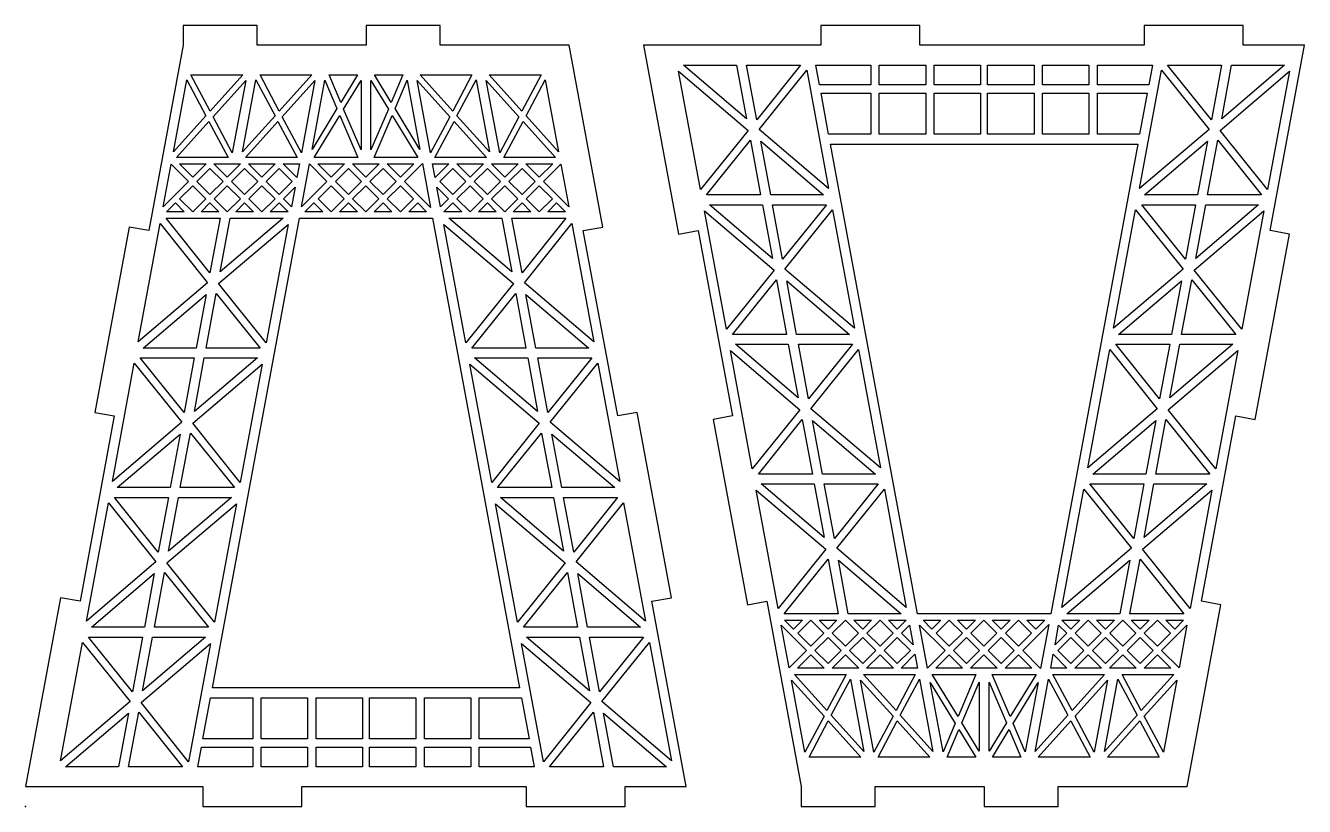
# Model space of a CAD drawing. Extents: x 0 to 1096, y 0 to 272.
# Drawn here: x 706.9 to 913.8, y 1.3 to 127.7 of the extents above; entities that cross this region are included whole.
import ezdxf

# ---------------------------------------------------------------- set-up
doc = ezdxf.new("R2010")
doc.units = 0
doc.layers.add('CYAN', color=4, linetype='CONTINUOUS')
doc.layers.add('RED', color=1, linetype='CONTINUOUS')

msp = doc.modelspace()

# ---------------------------------------------------------------- linework, layer by layer
at = {"layer": 'CYAN'}
for p, q in [((744.34, 127.72), (732.34, 127.72)), ((732.34, 127.72), (732.34, 124.52)), ((744.34, 124.52), (744.34, 127.72)), ((773.94, 127.72), (761.94, 127.72)), ((761.94, 127.72), (761.94, 124.52)), ((773.94, 124.52), (773.94, 127.72)), ((851.54, 127.72), (835.54, 127.72)), ((835.54, 127.72), (835.54, 124.52)), ((851.54, 124.52), (851.54, 127.72)), ((903.86, 127.72), (887.86, 127.72)), ((887.86, 127.72), (887.86, 124.52)), ((903.86, 124.52), (903.86, 127.72)), ((732.34, 124.52), (726.78, 94.52)), ((761.94, 124.52), (744.34, 124.52)), ((794.8, 124.52), (773.94, 124.52)), ((800.24, 95.1), (794.8, 124.52)), ((806.86, 124.52), (812.52, 93.94)), ((835.54, 124.52), (806.86, 124.52)), ((887.86, 124.52), (851.54, 124.52)), ((913.76, 124.52), (903.86, 124.52)), ((908.2, 94.52), (913.76, 124.52)), ((812.52, 120.32), (823.76, 110.74)), ((816.08, 101.16), (812.52, 120.32)), ((813.32, 121.32), (821.9, 121.32)), ((823.5, 112.64), (813.32, 121.32)), ((821.9, 121.32), (823.5, 112.64)), ((823.52, 121.32), (832.26, 121.32)), ((825.16, 112.48), (823.52, 121.32)), ((832.26, 121.32), (825.16, 112.48)), ((825.54, 110.9), (833.24, 120.48)), ((833.24, 120.48), (836.78, 101.32)), ((834.72, 121.32), (843.62, 121.32)), ((835.3, 118.12), (834.72, 121.32)), ((843.62, 121.32), (843.62, 118.12)), ((844.98, 118.12), (844.98, 121.32)), ((844.98, 121.32), (852.5, 121.32)), ((852.5, 121.32), (852.5, 118.12)), ((853.86, 118.12), (853.86, 121.32)), ((853.86, 121.32), (861.38, 121.32)), ((861.38, 121.32), (861.38, 118.12)), ((862.5, 118.12), (862.5, 121.32)), ((862.5, 121.32), (870.02, 121.32)), ((870.02, 121.32), (870.02, 118.12)), ((871.38, 118.12), (871.38, 121.32)), ((871.38, 121.32), (878.9, 121.32)), ((878.9, 121.32), (878.9, 118.12)), ((880.26, 118.12), (880.26, 121.32)), ((880.26, 121.32), (889.16, 121.32)), ((887.1, 101.32), (890.64, 120.48)), ((889.16, 121.32), (888.58, 118.12)), ((890.64, 120.48), (898.34, 110.9)), ((891.62, 121.32), (900.36, 121.32)), ((898.72, 112.48), (891.62, 121.32)), ((900.36, 121.32), (898.72, 112.48)), ((900.12, 110.74), (911.36, 120.32)), ((910.56, 121.32), (900.38, 112.64)), ((900.38, 112.64), (901.98, 121.32)), ((901.98, 121.32), (910.56, 121.32)), ((911.36, 120.32), (907.8, 101.16)), ((730.78, 107.26), (732.94, 118.96)), ((732.94, 118.96), (736.04, 113.12)), ((736.72, 113.88), (733.62, 119.72)), ((733.62, 119.72), (742, 119.72)), ((742, 119.72), (736.72, 113.88)), ((737.2, 112.96), (742.48, 118.82)), ((742.48, 118.82), (740.3, 107.12)), ((741.96, 107.26), (744.12, 118.96)), ((744.12, 118.96), (747.22, 113.12)), ((747.9, 113.88), (744.8, 119.72)), ((744.8, 119.72), (753.18, 119.72)), ((753.18, 119.72), (747.9, 113.88)), ((748.38, 112.96), (753.66, 118.82)), ((753.66, 118.82), (751.5, 107.12)), ((753.22, 107.68), (755.3, 118.86)), ((755.3, 118.86), (757.24, 114.28)), ((757.86, 115.28), (755.98, 119.72)), ((755.98, 119.72), (760.58, 119.72)), ((760.58, 119.72), (757.86, 115.28)), ((758.32, 114.2), (761.14, 118.8)), ((761.14, 118.8), (761.14, 107.58)), ((762.74, 118.8), (765.56, 114.2)), ((762.74, 107.58), (762.74, 118.8)), ((766.02, 115.28), (763.3, 119.72)), ((763.3, 119.72), (767.9, 119.72)), ((767.9, 119.72), (766.02, 115.28)), ((766.64, 114.28), (768.58, 118.86)), ((768.58, 118.86), (770.66, 107.68)), ((770.22, 118.82), (775.5, 112.96)), ((772.38, 107.12), (770.22, 118.82)), ((775.98, 113.88), (770.7, 119.72)), ((770.7, 119.72), (779.08, 119.72)), ((779.08, 119.72), (775.98, 113.88)), ((776.66, 113.12), (779.76, 118.96)), ((779.76, 118.96), (781.92, 107.26)), ((781.4, 118.82), (786.68, 112.96)), ((783.58, 107.12), (781.4, 118.82)), ((787.16, 113.88), (781.88, 119.72)), ((781.88, 119.72), (790.26, 119.72)), ((790.26, 119.72), (787.16, 113.88)), ((787.84, 113.12), (790.94, 118.96)), ((790.94, 118.96), (793.1, 107.26)), ((843.62, 118.12), (835.3, 118.12)), ((852.5, 118.12), (844.98, 118.12)), ((861.38, 118.12), (853.86, 118.12)), ((870.02, 118.12), (862.5, 118.12)), ((878.9, 118.12), (871.38, 118.12)), ((888.58, 118.12), (880.26, 118.12)), ((835.56, 116.76), (843.62, 116.76)), ((836.78, 110.12), (835.56, 116.76)), ((843.62, 116.76), (843.62, 110.12)), ((844.98, 110.12), (844.98, 116.76)), ((844.98, 116.76), (852.5, 116.76)), ((852.5, 116.76), (852.5, 110.12)), ((853.86, 116.76), (861.38, 116.76)), ((853.86, 110.12), (853.86, 116.76)), ((861.38, 116.76), (861.38, 110.12)), ((862.5, 116.76), (870.02, 116.76)), ((862.5, 110.12), (862.5, 116.76)), ((870.02, 116.76), (870.02, 110.12)), ((871.38, 116.76), (878.9, 116.76)), ((871.38, 110.12), (871.38, 116.76)), ((878.9, 116.76), (878.9, 110.12)), ((880.26, 116.76), (888.32, 116.76)), ((880.26, 110.12), (880.26, 116.76)), ((888.32, 116.76), (887.1, 110.12)), ((757.24, 114.28), (753.22, 107.68)), ((761.14, 107.58), (758.32, 114.2)), ((765.56, 114.2), (762.74, 107.58)), ((770.66, 107.68), (766.64, 114.28)), ((736.04, 113.12), (730.78, 107.26)), ((731.26, 106.36), (736.52, 112.2)), ((736.52, 112.2), (739.62, 106.36)), ((740.3, 107.12), (737.2, 112.96)), ((747.22, 113.12), (741.96, 107.26)), ((742.44, 106.36), (747.7, 112.2)), ((747.7, 112.2), (750.8, 106.36)), ((751.5, 107.12), (748.38, 112.96)), ((753.54, 106.36), (757.72, 113.18)), ((757.72, 113.18), (760.62, 106.36)), ((763.26, 106.36), (766.16, 113.18)), ((766.16, 113.18), (770.34, 106.36)), ((775.5, 112.96), (772.38, 107.12)), ((773.08, 106.36), (776.18, 112.2)), ((776.18, 112.2), (781.44, 106.36)), ((781.92, 107.26), (776.66, 113.12)), ((786.68, 112.96), (783.58, 107.12)), ((784.26, 106.36), (787.36, 112.2)), ((787.36, 112.2), (792.62, 106.36)), ((793.1, 107.26), (787.84, 113.12)), ((823.76, 110.74), (816.08, 101.16)), ((836.78, 101.32), (825.54, 110.9)), ((843.62, 110.12), (836.78, 110.12)), ((852.5, 110.12), (844.98, 110.12)), ((861.38, 110.12), (853.86, 110.12)), ((870.02, 110.12), (862.5, 110.12)), ((878.9, 110.12), (871.38, 110.12)), ((887.1, 110.12), (880.26, 110.12)), ((898.34, 110.9), (887.1, 101.32)), ((907.8, 101.16), (900.12, 110.74)), ((817.04, 100.32), (824.14, 109.16)), ((824.14, 109.16), (825.78, 100.32)), ((827.42, 100.32), (825.8, 109)), ((825.8, 109), (835.98, 100.32)), ((837.08, 108.52), (886.8, 108.52)), ((851.16, 32.52), (837.08, 108.52)), ((886.8, 108.52), (872.72, 32.52)), ((887.9, 100.32), (898.08, 109)), ((898.08, 109), (896.46, 100.32)), ((898.1, 100.32), (899.74, 109.16)), ((899.74, 109.16), (906.84, 100.32)), ((739.62, 106.36), (731.26, 106.36)), ((750.8, 106.36), (742.44, 106.36)), ((760.62, 106.36), (753.54, 106.36)), ((770.34, 106.36), (763.26, 106.36)), ((781.44, 106.36), (773.08, 106.36)), ((792.62, 106.36), (784.26, 106.36)), ((729.12, 98.4), (730.4, 105.3)), ((730.4, 105.3), (733.22, 102.48)), ((733.9, 103.16), (731.74, 105.32)), ((731.74, 105.32), (736.06, 105.32)), ((736.06, 105.32), (733.9, 103.16)), ((734.58, 102.48), (736.7, 104.6)), ((736.7, 104.6), (738.82, 102.48)), ((737.34, 105.32), (741.66, 105.32)), ((739.5, 103.16), (737.34, 105.32)), ((741.66, 105.32), (739.5, 103.16)), ((740.18, 102.48), (742.3, 104.6)), ((742.3, 104.6), (744.42, 102.48)), ((745.1, 103.16), (742.94, 105.32)), ((742.94, 105.32), (747.26, 105.32)), ((747.26, 105.32), (745.1, 103.16)), ((745.78, 102.48), (747.9, 104.6)), ((747.9, 104.6), (750.02, 102.48)), ((750.74, 103.1), (748.54, 105.32)), ((748.54, 105.32), (751.16, 105.32)), ((751.16, 105.32), (750.74, 103.1)), ((751.5, 98.36), (752.78, 105.32)), ((752.78, 105.32), (755.62, 102.48)), ((756.3, 103.16), (754.14, 105.32)), ((754.14, 105.32), (758.46, 105.32)), ((758.46, 105.32), (756.3, 103.16)), ((756.98, 102.48), (759.1, 104.6)), ((759.1, 104.6), (761.22, 102.48)), ((761.9, 103.16), (759.74, 105.32)), ((759.74, 105.32), (764.06, 105.32)), ((764.06, 105.32), (761.9, 103.16)), ((762.58, 102.48), (764.7, 104.6)), ((764.7, 104.6), (766.82, 102.48)), ((767.5, 103.16), (765.34, 105.32)), ((765.34, 105.32), (769.66, 105.32)), ((769.66, 105.32), (767.5, 103.16)), ((768.18, 102.48), (771.08, 105.38)), ((771.08, 105.38), (772.4, 98.26)), ((773.14, 103.1), (772.72, 105.32)), ((772.72, 105.32), (775.34, 105.32)), ((775.34, 105.32), (773.14, 103.1)), ((773.86, 102.48), (775.98, 104.6)), ((775.98, 104.6), (778.1, 102.48)), ((778.78, 103.16), (776.62, 105.32)), ((776.62, 105.32), (780.94, 105.32)), ((780.94, 105.32), (778.78, 103.16)), ((779.46, 102.48), (781.58, 104.6)), ((781.58, 104.6), (783.7, 102.48)), ((784.38, 103.16), (782.22, 105.32)), ((782.22, 105.32), (786.54, 105.32)), ((786.54, 105.32), (784.38, 103.16)), ((785.06, 102.48), (787.18, 104.6)), ((787.18, 104.6), (789.3, 102.48)), ((789.98, 103.16), (787.82, 105.32)), ((787.82, 105.32), (792.14, 105.32)), ((792.14, 105.32), (789.98, 103.16)), ((790.66, 102.48), (793.48, 105.3)), ((793.48, 105.3), (794.76, 98.4)), ((733.22, 102.48), (729.12, 98.4)), ((731.78, 99.68), (733.9, 101.8)), ((733.9, 101.8), (736.02, 99.68)), ((736.7, 100.36), (734.58, 102.48)), ((738.82, 102.48), (736.7, 100.36)), ((737.38, 99.68), (739.5, 101.8)), ((739.5, 101.8), (741.62, 99.68)), ((742.3, 100.36), (740.18, 102.48)), ((744.42, 102.48), (742.3, 100.36)), ((742.98, 99.68), (745.1, 101.8)), ((745.1, 101.8), (747.22, 99.68)), ((747.9, 100.36), (745.78, 102.48)), ((750.02, 102.48), (747.9, 100.36)), ((748.58, 99.68), (750.46, 101.56)), ((750.46, 101.56), (749.88, 98.38)), ((755.62, 102.48), (751.5, 98.36)), ((754.18, 99.68), (756.3, 101.8)), ((756.3, 101.8), (758.42, 99.68)), ((759.1, 100.36), (756.98, 102.48)), ((761.22, 102.48), (759.1, 100.36)), ((759.78, 99.68), (761.9, 101.8)), ((761.9, 101.8), (764.02, 99.68)), ((764.7, 100.36), (762.58, 102.48)), ((766.82, 102.48), (764.7, 100.36)), ((765.38, 99.68), (767.5, 101.8)), ((767.5, 101.8), (769.62, 99.68)), ((772.4, 98.26), (768.18, 102.48)), ((774, 98.38), (773.42, 101.56)), ((773.42, 101.56), (775.3, 99.68)), ((775.98, 100.36), (773.86, 102.48)), ((778.1, 102.48), (775.98, 100.36)), ((776.66, 99.68), (778.78, 101.8)), ((778.78, 101.8), (780.9, 99.68)), ((781.58, 100.36), (779.46, 102.48)), ((783.7, 102.48), (781.58, 100.36)), ((782.26, 99.68), (784.38, 101.8)), ((784.38, 101.8), (786.5, 99.68)), ((787.18, 100.36), (785.06, 102.48)), ((789.3, 102.48), (787.18, 100.36)), ((787.86, 99.68), (789.98, 101.8)), ((789.98, 101.8), (792.1, 99.68)), ((794.76, 98.4), (790.66, 102.48)), ((733.9, 97.56), (731.78, 99.68)), ((736.02, 99.68), (733.9, 97.56)), ((739.5, 97.56), (737.38, 99.68)), ((741.62, 99.68), (739.5, 97.56)), ((745.1, 97.56), (742.98, 99.68)), ((747.22, 99.68), (745.1, 97.56)), ((749.88, 98.38), (748.58, 99.68)), ((756.3, 97.56), (754.18, 99.68)), ((758.42, 99.68), (756.3, 97.56)), ((761.9, 97.56), (759.78, 99.68)), ((764.02, 99.68), (761.9, 97.56)), ((767.5, 97.56), (765.38, 99.68)), ((769.62, 99.68), (767.5, 97.56)), ((775.3, 99.68), (774, 98.38)), ((778.78, 97.56), (776.66, 99.68)), ((780.9, 99.68), (778.78, 97.56)), ((784.38, 97.56), (782.26, 99.68)), ((786.5, 99.68), (784.38, 97.56)), ((789.98, 97.56), (787.86, 99.68)), ((792.1, 99.68), (789.98, 97.56)), ((825.78, 100.32), (817.04, 100.32)), ((835.98, 100.32), (827.42, 100.32)), ((896.46, 100.32), (887.9, 100.32)), ((906.84, 100.32), (898.1, 100.32)), ((729.66, 97.56), (731.1, 99)), ((732.54, 97.56), (729.66, 97.56)), ((731.1, 99), (732.54, 97.56)), ((735.26, 97.56), (736.7, 99)), ((738.14, 97.56), (735.26, 97.56)), ((736.7, 99), (738.14, 97.56)), ((740.86, 97.56), (742.3, 99)), ((743.74, 97.56), (740.86, 97.56)), ((742.3, 99), (743.74, 97.56)), ((746.46, 97.56), (747.9, 99)), ((749.34, 97.56), (746.46, 97.56)), ((747.9, 99), (749.34, 97.56)), ((752.06, 97.56), (753.5, 99)), ((754.94, 97.56), (752.06, 97.56)), ((753.5, 99), (754.94, 97.56)), ((757.66, 97.56), (759.1, 99)), ((760.54, 97.56), (757.66, 97.56)), ((759.1, 99), (760.54, 97.56)), ((763.26, 97.56), (764.7, 99)), ((766.14, 97.56), (763.26, 97.56)), ((764.7, 99), (766.14, 97.56)), ((768.86, 97.56), (770.3, 99)), ((771.74, 97.56), (768.86, 97.56)), ((770.3, 99), (771.74, 97.56)), ((774.54, 97.56), (775.98, 99)), ((777.42, 97.56), (774.54, 97.56)), ((775.98, 99), (777.42, 97.56)), ((780.14, 97.56), (781.58, 99)), ((783.02, 97.56), (780.14, 97.56)), ((781.58, 99), (783.02, 97.56)), ((785.74, 97.56), (787.18, 99)), ((788.62, 97.56), (785.74, 97.56)), ((787.18, 99), (788.62, 97.56)), ((791.34, 97.56), (792.78, 99)), ((794.22, 97.56), (791.34, 97.56)), ((792.78, 99), (794.22, 97.56)), ((820.26, 78.56), (816.7, 97.72)), ((816.7, 97.72), (827.96, 88.14)), ((827.68, 90.04), (817.52, 98.72)), ((817.52, 98.72), (826.08, 98.72)), ((826.08, 98.72), (827.68, 90.04)), ((829.34, 89.88), (827.72, 98.72)), ((827.72, 98.72), (836.44, 98.72)), ((836.44, 98.72), (829.34, 89.88)), ((829.72, 88.3), (837.42, 97.88)), ((837.42, 97.88), (840.98, 78.72)), ((882.9, 78.72), (886.46, 97.88)), ((886.46, 97.88), (894.16, 88.3)), ((894.54, 89.88), (887.44, 98.72)), ((887.44, 98.72), (896.16, 98.72)), ((896.16, 98.72), (894.54, 89.88)), ((895.92, 88.14), (907.18, 97.72)), ((906.36, 98.72), (896.2, 90.04)), ((896.2, 90.04), (897.8, 98.72)), ((897.8, 98.72), (906.36, 98.72)), ((907.18, 97.72), (903.62, 78.56)), ((725.08, 76.52), (728.62, 95.68)), ((728.62, 95.68), (736.32, 86.1)), ((736.7, 87.68), (729.6, 96.52)), ((729.6, 96.52), (738.34, 96.52)), ((738.34, 96.52), (736.7, 87.68)), ((737.08, 20.52), (751.16, 96.52)), ((738.1, 85.94), (749.34, 95.52)), ((748.54, 96.52), (738.36, 87.84)), ((738.36, 87.84), (739.96, 96.52)), ((739.96, 96.52), (748.54, 96.52)), ((749.34, 95.52), (745.8, 76.36)), ((751.16, 96.52), (772.72, 96.52)), ((772.72, 96.52), (786.8, 20.52)), ((778.08, 76.36), (774.54, 95.52)), ((774.54, 95.52), (785.78, 85.94)), ((785.52, 87.84), (775.34, 96.52)), ((775.34, 96.52), (783.92, 96.52)), ((783.92, 96.52), (785.52, 87.84)), ((787.18, 87.68), (785.54, 96.52)), ((785.54, 96.52), (794.28, 96.52)), ((794.28, 96.52), (787.18, 87.68)), ((787.56, 86.1), (795.26, 95.68)), ((795.26, 95.68), (798.8, 76.52)), ((723.64, 95.1), (718.08, 65.1)), ((726.78, 94.52), (723.64, 95.1)), ((797.1, 94.52), (800.24, 95.1)), ((802.66, 64.52), (797.1, 94.52)), ((812.52, 93.94), (815.68, 94.52)), ((815.68, 94.52), (821.22, 64.52)), ((905.8, 63.94), (911.36, 93.94)), ((911.36, 93.94), (908.2, 94.52)), ((827.96, 88.14), (820.26, 78.56)), ((840.98, 78.72), (829.72, 88.3)), ((894.16, 88.3), (882.9, 78.72)), ((903.62, 78.56), (895.92, 88.14)), ((736.32, 86.1), (725.08, 76.52)), ((745.8, 76.36), (738.1, 85.94)), ((785.78, 85.94), (778.08, 76.36)), ((798.8, 76.52), (787.56, 86.1)), ((821.24, 77.72), (828.34, 86.56)), ((828.34, 86.56), (829.98, 77.72)), ((831.6, 77.72), (830, 86.4)), ((830, 86.4), (840.18, 77.72)), ((883.7, 77.72), (893.88, 86.4)), ((893.88, 86.4), (892.28, 77.72)), ((893.9, 77.72), (895.54, 86.56)), ((895.54, 86.56), (902.64, 77.72)), ((725.88, 75.52), (736.06, 84.2)), ((736.06, 84.2), (734.46, 75.52)), ((736.08, 75.52), (737.72, 84.36)), ((737.72, 84.36), (744.82, 75.52)), ((779.06, 75.52), (786.16, 84.36)), ((786.16, 84.36), (787.8, 75.52)), ((789.42, 75.52), (787.82, 84.2)), ((787.82, 84.2), (798, 75.52)), ((829.98, 77.72), (821.24, 77.72)), ((840.18, 77.72), (831.6, 77.72)), ((892.28, 77.72), (883.7, 77.72)), ((902.64, 77.72), (893.9, 77.72)), ((734.46, 75.52), (725.88, 75.52)), ((744.82, 75.52), (736.08, 75.52)), ((787.8, 75.52), (779.06, 75.52)), ((798, 75.52), (789.42, 75.52)), ((824.44, 55.96), (820.9, 75.12)), ((820.9, 75.12), (832.14, 65.54)), ((831.88, 67.44), (821.7, 76.12)), ((821.7, 76.12), (830.26, 76.12)), ((830.26, 76.12), (831.88, 67.44)), ((833.54, 67.28), (831.9, 76.12)), ((831.9, 76.12), (840.64, 76.12)), ((840.64, 76.12), (833.54, 67.28)), ((833.92, 65.7), (841.6, 75.28)), ((841.6, 75.28), (845.16, 56.12)), ((878.72, 56.12), (882.28, 75.28)), ((882.28, 75.28), (889.96, 65.7)), ((890.34, 67.28), (883.24, 76.12)), ((883.24, 76.12), (891.98, 76.12)), ((891.98, 76.12), (890.34, 67.28)), ((891.74, 65.54), (902.98, 75.12)), ((902.18, 76.12), (892, 67.44)), ((892, 67.44), (893.62, 76.12)), ((893.62, 76.12), (902.18, 76.12)), ((902.98, 75.12), (899.44, 55.96)), ((720.9, 53.92), (724.44, 73.08)), ((724.44, 73.08), (732.14, 63.5)), ((732.52, 65.08), (725.42, 73.92)), ((725.42, 73.92), (734.16, 73.92)), ((734.16, 73.92), (732.52, 65.08)), ((733.92, 63.34), (745.16, 72.92)), ((744.36, 73.92), (734.18, 65.24)), ((734.18, 65.24), (735.78, 73.92)), ((735.78, 73.92), (744.36, 73.92)), ((745.16, 72.92), (741.6, 53.76)), ((782.28, 53.76), (778.72, 72.92)), ((778.72, 72.92), (789.96, 63.34)), ((789.7, 65.24), (779.52, 73.92)), ((779.52, 73.92), (788.1, 73.92)), ((788.1, 73.92), (789.7, 65.24)), ((791.36, 65.08), (789.72, 73.92)), ((789.72, 73.92), (798.46, 73.92)), ((798.46, 73.92), (791.36, 65.08)), ((791.74, 63.5), (799.44, 73.08)), ((799.44, 73.08), (802.98, 53.92)), ((721.22, 64.52), (715.68, 34.52)), ((718.08, 65.1), (721.22, 64.52)), ((805.8, 65.1), (802.66, 64.52)), ((811.36, 35.1), (805.8, 65.1)), ((821.22, 64.52), (818.08, 63.94)), ((832.14, 65.54), (824.44, 55.96)), ((845.16, 56.12), (833.92, 65.7)), ((889.96, 65.7), (878.72, 56.12)), ((899.44, 55.96), (891.74, 65.54)), ((897.1, 34.52), (902.66, 64.52)), ((902.66, 64.52), (905.8, 63.94)), ((732.14, 63.5), (720.9, 53.92)), ((741.6, 53.76), (733.92, 63.34)), ((789.96, 63.34), (782.28, 53.76)), ((802.98, 53.92), (791.74, 63.5)), ((818.08, 63.94), (823.64, 33.94)), ((825.42, 55.12), (832.52, 63.96)), ((832.52, 63.96), (834.16, 55.12)), ((835.78, 55.12), (834.18, 63.8)), ((834.18, 63.8), (844.36, 55.12)), ((879.52, 55.12), (889.7, 63.8)), ((889.7, 63.8), (888.1, 55.12)), ((889.72, 55.12), (891.36, 63.96)), ((891.36, 63.96), (898.46, 55.12)), ((721.7, 52.92), (731.88, 61.6)), ((731.88, 61.6), (730.26, 52.92)), ((731.9, 52.92), (733.54, 61.76)), ((733.54, 61.76), (740.64, 52.92)), ((783.24, 52.92), (790.34, 61.76)), ((790.34, 61.76), (791.98, 52.92)), ((793.62, 52.92), (792, 61.6)), ((792, 61.6), (802.18, 52.92)), ((834.16, 55.12), (825.42, 55.12)), ((844.36, 55.12), (835.78, 55.12)), ((888.1, 55.12), (879.52, 55.12)), ((898.46, 55.12), (889.72, 55.12)), ((730.26, 52.92), (721.7, 52.92)), ((740.64, 52.92), (731.9, 52.92)), ((791.98, 52.92), (783.24, 52.92)), ((802.18, 52.92), (793.62, 52.92)), ((828.62, 33.36), (825.08, 52.52)), ((825.08, 52.52), (836.32, 42.94)), ((836.06, 44.84), (825.88, 53.52)), ((825.88, 53.52), (834.46, 53.52)), ((834.46, 53.52), (836.06, 44.84)), ((837.72, 44.68), (836.08, 53.52)), ((836.08, 53.52), (844.82, 53.52)), ((844.82, 53.52), (837.72, 44.68)), ((838.1, 43.1), (845.8, 52.68)), ((845.8, 52.68), (849.34, 33.52)), ((874.54, 33.52), (878.08, 52.68)), ((878.08, 52.68), (885.78, 43.1)), ((886.16, 44.68), (879.06, 53.52)), ((879.06, 53.52), (887.8, 53.52)), ((887.8, 53.52), (886.16, 44.68)), ((887.56, 42.94), (898.8, 52.52)), ((898, 53.52), (887.82, 44.84)), ((887.82, 44.84), (889.42, 53.52)), ((889.42, 53.52), (898, 53.52)), ((898.8, 52.52), (895.26, 33.36)), ((716.7, 31.32), (720.26, 50.48)), ((720.26, 50.48), (727.96, 40.9)), ((728.34, 42.48), (721.24, 51.32)), ((721.24, 51.32), (729.98, 51.32)), ((729.98, 51.32), (728.34, 42.48)), ((729.72, 40.74), (740.98, 50.32)), ((740.18, 51.32), (730, 42.64)), ((730, 42.64), (731.6, 51.32)), ((731.6, 51.32), (740.18, 51.32)), ((740.98, 50.32), (737.42, 31.16)), ((786.46, 31.16), (782.9, 50.32)), ((782.9, 50.32), (794.16, 40.74)), ((793.88, 42.64), (783.7, 51.32)), ((783.7, 51.32), (792.28, 51.32)), ((792.28, 51.32), (793.88, 42.64)), ((795.54, 42.48), (793.9, 51.32)), ((793.9, 51.32), (802.64, 51.32)), ((802.64, 51.32), (795.54, 42.48)), ((795.92, 40.9), (803.62, 50.48)), ((803.62, 50.48), (807.18, 31.32)), ((836.32, 42.94), (828.62, 33.36)), ((849.34, 33.52), (838.1, 43.1)), ((885.78, 43.1), (874.54, 33.52)), ((895.26, 33.36), (887.56, 42.94)), ((727.96, 40.9), (716.7, 31.32)), ((737.42, 31.16), (729.72, 40.74)), ((794.16, 40.74), (786.46, 31.16)), ((807.18, 31.32), (795.92, 40.9)), ((829.6, 32.52), (836.7, 41.36)), ((836.7, 41.36), (838.34, 32.52)), ((839.96, 32.52), (838.36, 41.2)), ((838.36, 41.2), (848.54, 32.52)), ((875.34, 32.52), (885.52, 41.2)), ((885.52, 41.2), (883.92, 32.52)), ((885.54, 32.52), (887.18, 41.36)), ((887.18, 41.36), (894.28, 32.52)), ((717.52, 30.32), (727.68, 39)), ((727.68, 39), (726.08, 30.32)), ((727.72, 30.32), (729.34, 39.16)), ((729.34, 39.16), (736.44, 30.32)), ((787.44, 30.32), (794.54, 39.16)), ((794.54, 39.16), (796.16, 30.32)), ((797.8, 30.32), (796.2, 39)), ((796.2, 39), (806.36, 30.32)), ((712.52, 35.1), (706.86, 4.52)), ((715.68, 34.52), (712.52, 35.1)), ((808.2, 34.52), (811.36, 35.1)), ((813.76, 4.52), (808.2, 34.52)), ((823.64, 33.94), (826.78, 34.52)), ((826.78, 34.52), (832.34, 4.52)), ((894.8, 4.52), (900.24, 33.94)), ((900.24, 33.94), (897.1, 34.52)), ((838.34, 32.52), (829.6, 32.52)), ((831.1, 30.04), (829.66, 31.48)), ((829.66, 31.48), (832.54, 31.48)), ((832.54, 31.48), (831.1, 30.04)), ((831.78, 29.36), (833.9, 31.48)), ((833.9, 31.48), (836.02, 29.36)), ((836.7, 30.04), (835.26, 31.48)), ((835.26, 31.48), (838.14, 31.48)), ((838.14, 31.48), (836.7, 30.04)), ((837.38, 29.36), (839.5, 31.48)), ((839.5, 31.48), (841.62, 29.36)), ((848.54, 32.52), (839.96, 32.52)), ((842.3, 30.04), (840.86, 31.48)), ((840.86, 31.48), (843.74, 31.48)), ((843.74, 31.48), (842.3, 30.04)), ((842.98, 29.36), (845.1, 31.48)), ((845.1, 31.48), (847.22, 29.36)), ((847.9, 30.04), (846.46, 31.48)), ((846.46, 31.48), (849.34, 31.48)), ((849.34, 31.48), (847.9, 30.04)), ((872.72, 32.52), (851.16, 32.52)), ((853.5, 30.04), (852.06, 31.48)), ((852.06, 31.48), (854.94, 31.48)), ((854.94, 31.48), (853.5, 30.04)), ((854.18, 29.36), (856.3, 31.48)), ((856.3, 31.48), (858.42, 29.36)), ((859.1, 30.04), (857.66, 31.48)), ((857.66, 31.48), (860.54, 31.48)), ((860.54, 31.48), (859.1, 30.04)), ((859.78, 29.36), (861.9, 31.48)), ((861.9, 31.48), (864.02, 29.36)), ((864.7, 30.04), (863.26, 31.48)), ((863.26, 31.48), (866.14, 31.48)), ((866.14, 31.48), (864.7, 30.04)), ((865.38, 29.36), (867.5, 31.48)), ((867.5, 31.48), (869.62, 29.36)), ((870.3, 30.04), (868.86, 31.48)), ((868.86, 31.48), (871.74, 31.48)), ((871.74, 31.48), (870.3, 30.04)), ((875.98, 30.04), (874.54, 31.48)), ((874.54, 31.48), (877.42, 31.48)), ((883.92, 32.52), (875.34, 32.52)), ((877.42, 31.48), (875.98, 30.04)), ((876.66, 29.36), (878.78, 31.48)), ((878.78, 31.48), (880.9, 29.36)), ((881.58, 30.04), (880.14, 31.48)), ((880.14, 31.48), (883.02, 31.48)), ((883.02, 31.48), (881.58, 30.04)), ((882.26, 29.36), (884.38, 31.48)), ((884.38, 31.48), (886.5, 29.36)), ((894.28, 32.52), (885.54, 32.52)), ((885.74, 31.48), (888.62, 31.48)), ((887.18, 30.04), (885.74, 31.48)), ((888.62, 31.48), (887.18, 30.04)), ((887.86, 29.36), (889.98, 31.48)), ((889.98, 31.48), (892.1, 29.36)), ((892.78, 30.04), (891.34, 31.48)), ((891.34, 31.48), (894.22, 31.48)), ((894.22, 31.48), (892.78, 30.04)), ((726.08, 30.32), (717.52, 30.32)), ((736.44, 30.32), (727.72, 30.32)), ((796.16, 30.32), (787.44, 30.32)), ((806.36, 30.32), (797.8, 30.32)), ((830.4, 23.74), (829.12, 30.64)), ((829.12, 30.64), (833.22, 26.56)), ((833.9, 27.24), (831.78, 29.36)), ((836.02, 29.36), (833.9, 27.24)), ((839.5, 27.24), (837.38, 29.36)), ((841.62, 29.36), (839.5, 27.24)), ((845.1, 27.24), (842.98, 29.36)), ((847.22, 29.36), (845.1, 27.24)), ((848.58, 29.36), (849.88, 30.66)), ((850.46, 27.48), (848.58, 29.36)), ((849.88, 30.66), (850.46, 27.48)), ((852.78, 23.72), (851.5, 30.68)), ((851.5, 30.68), (855.62, 26.56)), ((856.3, 27.24), (854.18, 29.36)), ((858.42, 29.36), (856.3, 27.24)), ((861.9, 27.24), (859.78, 29.36)), ((864.02, 29.36), (861.9, 27.24)), ((867.5, 27.24), (865.38, 29.36)), ((869.62, 29.36), (867.5, 27.24)), ((868.18, 26.56), (872.4, 30.78)), ((872.4, 30.78), (871.08, 23.66)), ((873.42, 27.48), (874, 30.66)), ((875.3, 29.36), (873.42, 27.48)), ((874, 30.66), (875.3, 29.36)), ((878.78, 27.24), (876.66, 29.36)), ((880.9, 29.36), (878.78, 27.24)), ((884.38, 27.24), (882.26, 29.36)), ((886.5, 29.36), (884.38, 27.24)), ((889.98, 27.24), (887.86, 29.36)), ((892.1, 29.36), (889.98, 27.24)), ((890.66, 26.56), (894.76, 30.64)), ((894.76, 30.64), (893.48, 23.74)), ((712.52, 8.72), (716.08, 27.88)), ((716.08, 27.88), (723.76, 18.3)), ((724.14, 19.88), (717.04, 28.72)), ((717.04, 28.72), (725.78, 28.72)), ((725.78, 28.72), (724.14, 19.88)), ((725.54, 18.14), (736.78, 27.72)), ((735.98, 28.72), (725.8, 20.04)), ((725.8, 20.04), (727.42, 28.72)), ((727.42, 28.72), (735.98, 28.72)), ((736.78, 27.72), (733.24, 8.56)), ((790.64, 8.56), (787.1, 27.72)), ((787.1, 27.72), (798.34, 18.14)), ((798.08, 20.04), (787.9, 28.72)), ((787.9, 28.72), (796.46, 28.72)), ((796.46, 28.72), (798.08, 20.04)), ((799.74, 19.88), (798.1, 28.72)), ((798.1, 28.72), (806.84, 28.72)), ((806.84, 28.72), (799.74, 19.88)), ((800.12, 18.3), (807.8, 27.88)), ((807.8, 27.88), (811.36, 8.72)), ((834.58, 26.56), (836.7, 28.68)), ((836.7, 28.68), (838.82, 26.56)), ((840.18, 26.56), (842.3, 28.68)), ((842.3, 28.68), (844.42, 26.56)), ((845.78, 26.56), (847.9, 28.68)), ((847.9, 28.68), (850.02, 26.56)), ((856.98, 26.56), (859.1, 28.68)), ((859.1, 28.68), (861.22, 26.56)), ((862.58, 26.56), (864.7, 28.68)), ((864.7, 28.68), (866.82, 26.56)), ((873.86, 26.56), (875.98, 28.68)), ((875.98, 28.68), (878.1, 26.56)), ((879.46, 26.56), (881.58, 28.68)), ((881.58, 28.68), (883.7, 26.56)), ((885.06, 26.56), (887.18, 28.68)), ((887.18, 28.68), (889.3, 26.56)), ((833.22, 26.56), (830.4, 23.74)), ((831.74, 23.72), (833.9, 25.88)), ((833.9, 25.88), (836.06, 23.72)), ((836.7, 24.44), (834.58, 26.56)), ((838.82, 26.56), (836.7, 24.44)), ((837.34, 23.72), (839.5, 25.88)), ((839.5, 25.88), (841.66, 23.72)), ((842.3, 24.44), (840.18, 26.56)), ((844.42, 26.56), (842.3, 24.44)), ((842.94, 23.72), (845.1, 25.88)), ((845.1, 25.88), (847.26, 23.72)), ((847.9, 24.44), (845.78, 26.56)), ((850.02, 26.56), (847.9, 24.44)), ((848.54, 23.72), (850.74, 25.94)), ((850.74, 25.94), (851.16, 23.72)), ((855.62, 26.56), (852.78, 23.72)), ((854.14, 23.72), (856.3, 25.88)), ((856.3, 25.88), (858.46, 23.72)), ((859.1, 24.44), (856.98, 26.56)), ((861.22, 26.56), (859.1, 24.44)), ((859.74, 23.72), (861.9, 25.88)), ((861.9, 25.88), (864.06, 23.72)), ((864.7, 24.44), (862.58, 26.56)), ((866.82, 26.56), (864.7, 24.44)), ((865.34, 23.72), (867.5, 25.88)), ((867.5, 25.88), (869.66, 23.72)), ((871.08, 23.66), (868.18, 26.56)), ((872.72, 23.72), (873.14, 25.94)), ((873.14, 25.94), (875.34, 23.72)), ((875.98, 24.44), (873.86, 26.56)), ((878.1, 26.56), (875.98, 24.44)), ((876.62, 23.72), (878.78, 25.88)), ((878.78, 25.88), (880.94, 23.72)), ((881.58, 24.44), (879.46, 26.56)), ((883.7, 26.56), (881.58, 24.44)), ((882.22, 23.72), (884.38, 25.88)), ((884.38, 25.88), (886.54, 23.72)), ((887.18, 24.44), (885.06, 26.56)), ((889.3, 26.56), (887.18, 24.44)), ((887.82, 23.72), (889.98, 25.88)), ((889.98, 25.88), (892.14, 23.72)), ((893.48, 23.74), (890.66, 26.56)), ((836.06, 23.72), (831.74, 23.72)), ((841.66, 23.72), (837.34, 23.72)), ((847.26, 23.72), (842.94, 23.72)), ((851.16, 23.72), (848.54, 23.72)), ((858.46, 23.72), (854.14, 23.72)), ((864.06, 23.72), (859.74, 23.72)), ((869.66, 23.72), (865.34, 23.72)), ((875.34, 23.72), (872.72, 23.72)), ((880.94, 23.72), (876.62, 23.72)), ((886.54, 23.72), (882.22, 23.72)), ((892.14, 23.72), (887.82, 23.72)), ((830.78, 21.78), (836.04, 15.92)), ((832.94, 10.08), (830.78, 21.78)), ((836.52, 16.84), (831.26, 22.68)), ((831.26, 22.68), (839.62, 22.68)), ((839.62, 22.68), (836.52, 16.84)), ((837.2, 16.08), (840.3, 21.92)), ((840.3, 21.92), (842.48, 10.22)), ((841.96, 21.78), (847.22, 15.92)), ((844.12, 10.08), (841.96, 21.78)), ((847.7, 16.84), (842.44, 22.68)), ((842.44, 22.68), (850.8, 22.68)), ((850.8, 22.68), (847.7, 16.84)), ((848.38, 16.08), (851.5, 21.92)), ((851.5, 21.92), (853.66, 10.22)), ((853.22, 21.36), (857.24, 14.76)), ((855.3, 10.18), (853.22, 21.36)), ((857.72, 15.86), (853.54, 22.68)), ((853.54, 22.68), (860.62, 22.68)), ((860.62, 22.68), (857.72, 15.86)), ((858.32, 14.84), (861.14, 21.46)), ((861.14, 21.46), (861.14, 10.24)), ((862.74, 21.46), (865.56, 14.84)), ((862.74, 10.24), (862.74, 21.46)), ((866.16, 15.86), (863.26, 22.68)), ((863.26, 22.68), (870.34, 22.68)), ((870.34, 22.68), (866.16, 15.86)), ((866.64, 14.76), (870.66, 21.36)), ((870.66, 21.36), (868.58, 10.18)), ((870.22, 10.22), (872.38, 21.92)), ((872.38, 21.92), (875.5, 16.08)), ((876.18, 16.84), (873.08, 22.68)), ((873.08, 22.68), (881.44, 22.68)), ((881.44, 22.68), (876.18, 16.84)), ((876.66, 15.92), (881.92, 21.78)), ((881.92, 21.78), (879.76, 10.08)), ((881.4, 10.22), (883.58, 21.92)), ((883.58, 21.92), (886.68, 16.08)), ((887.36, 16.84), (884.26, 22.68)), ((884.26, 22.68), (892.62, 22.68)), ((892.62, 22.68), (887.36, 16.84)), ((887.84, 15.92), (893.1, 21.78)), ((893.1, 21.78), (890.94, 10.08)), ((735.56, 12.28), (736.78, 18.92)), ((736.78, 18.92), (743.62, 18.92)), ((786.8, 20.52), (737.08, 20.52)), ((743.62, 18.92), (743.62, 12.28)), ((744.98, 18.92), (752.5, 18.92)), ((744.98, 12.28), (744.98, 18.92)), ((752.5, 18.92), (752.5, 12.28)), ((753.86, 12.28), (753.86, 18.92)), ((753.86, 18.92), (761.38, 18.92)), ((761.38, 18.92), (761.38, 12.28)), ((762.5, 12.28), (762.5, 18.92)), ((762.5, 18.92), (770.02, 18.92)), ((770.02, 18.92), (770.02, 12.28)), ((771.38, 12.28), (771.38, 18.92)), ((771.38, 18.92), (778.9, 18.92)), ((778.9, 18.92), (778.9, 12.28)), ((780.26, 12.28), (780.26, 18.92)), ((780.26, 18.92), (787.1, 18.92)), ((787.1, 18.92), (788.32, 12.28)), ((723.76, 18.3), (712.52, 8.72)), ((723.52, 7.72), (725.16, 16.56)), ((725.16, 16.56), (732.26, 7.72)), ((733.24, 8.56), (725.54, 18.14)), ((798.34, 18.14), (790.64, 8.56)), ((791.62, 7.72), (798.72, 16.56)), ((798.72, 16.56), (800.36, 7.72)), ((811.36, 8.72), (800.12, 18.3)), ((713.32, 7.72), (723.5, 16.4)), ((723.5, 16.4), (721.9, 7.72)), ((801.98, 7.72), (800.38, 16.4)), ((800.38, 16.4), (810.56, 7.72)), ((836.04, 15.92), (832.94, 10.08)), ((833.62, 9.32), (836.72, 15.16)), ((836.72, 15.16), (842, 9.32)), ((842.48, 10.22), (837.2, 16.08)), ((847.22, 15.92), (844.12, 10.08)), ((844.8, 9.32), (847.9, 15.16)), ((847.9, 15.16), (853.18, 9.32)), ((853.66, 10.22), (848.38, 16.08)), ((857.24, 14.76), (855.3, 10.18)), ((861.14, 10.24), (858.32, 14.84)), ((865.56, 14.84), (862.74, 10.24)), ((868.58, 10.18), (866.64, 14.76)), ((875.5, 16.08), (870.22, 10.22)), ((870.7, 9.32), (875.98, 15.16)), ((875.98, 15.16), (879.08, 9.32)), ((879.76, 10.08), (876.66, 15.92)), ((886.68, 16.08), (881.4, 10.22)), ((881.88, 9.32), (887.16, 15.16)), ((887.16, 15.16), (890.26, 9.32)), ((890.94, 10.08), (887.84, 15.92)), ((855.98, 9.32), (857.86, 13.76)), ((857.86, 13.76), (860.58, 9.32)), ((863.3, 9.32), (866.02, 13.76)), ((866.02, 13.76), (867.9, 9.32)), ((734.72, 7.72), (735.3, 10.92)), ((735.3, 10.92), (743.62, 10.92)), ((743.62, 12.28), (735.56, 12.28)), ((743.62, 10.92), (743.62, 7.72)), ((752.5, 12.28), (744.98, 12.28)), ((744.98, 10.92), (752.5, 10.92)), ((744.98, 7.72), (744.98, 10.92)), ((752.5, 10.92), (752.5, 7.72)), ((761.38, 12.28), (753.86, 12.28)), ((753.86, 10.92), (761.38, 10.92)), ((753.86, 7.72), (753.86, 10.92)), ((761.38, 10.92), (761.38, 7.72)), ((770.02, 12.28), (762.5, 12.28)), ((762.5, 10.92), (770.02, 10.92)), ((762.5, 7.72), (762.5, 10.92)), ((770.02, 10.92), (770.02, 7.72)), ((778.9, 12.28), (771.38, 12.28)), ((771.38, 10.92), (778.9, 10.92)), ((771.38, 7.72), (771.38, 10.92)), ((778.9, 10.92), (778.9, 7.72)), ((788.32, 12.28), (780.26, 12.28)), ((780.26, 10.92), (788.58, 10.92)), ((780.26, 7.72), (780.26, 10.92)), ((788.58, 10.92), (789.16, 7.72)), ((842, 9.32), (833.62, 9.32)), ((853.18, 9.32), (844.8, 9.32)), ((860.58, 9.32), (855.98, 9.32)), ((867.9, 9.32), (863.3, 9.32)), ((879.08, 9.32), (870.7, 9.32)), ((890.26, 9.32), (881.88, 9.32)), ((721.9, 7.72), (713.32, 7.72)), ((732.26, 7.72), (723.52, 7.72)), ((743.62, 7.72), (734.72, 7.72)), ((752.5, 7.72), (744.98, 7.72)), ((761.38, 7.72), (753.86, 7.72)), ((770.02, 7.72), (762.5, 7.72)), ((778.9, 7.72), (771.38, 7.72)), ((789.16, 7.72), (780.26, 7.72)), ((800.36, 7.72), (791.62, 7.72)), ((810.56, 7.72), (801.98, 7.72)), ((706.86, 4.52), (735.54, 4.52)), ((735.54, 4.52), (735.54, 1.32)), ((751.54, 1.32), (751.54, 4.52)), ((751.54, 4.52), (787.86, 4.52)), ((787.86, 4.52), (787.86, 1.32)), ((803.86, 1.32), (803.86, 4.52)), ((803.86, 4.52), (813.76, 4.52)), ((832.34, 4.52), (832.34, 1.32)), ((844.34, 1.32), (844.34, 4.52)), ((844.34, 4.52), (861.94, 4.52)), ((861.94, 4.52), (861.94, 1.32)), ((873.94, 1.32), (873.94, 4.52)), ((873.94, 4.52), (894.8, 4.52)), ((735.54, 1.32), (751.54, 1.32)), ((787.86, 1.32), (803.86, 1.32)), ((832.34, 1.32), (844.34, 1.32)), ((861.94, 1.32), (873.94, 1.32))]:
    msp.add_line(p, q, dxfattribs=at)
at = {"layer": 'RED'}
msp.add_point((706.86, 1.32), dxfattribs=at)

doc.saveas('drawing.dxf')
